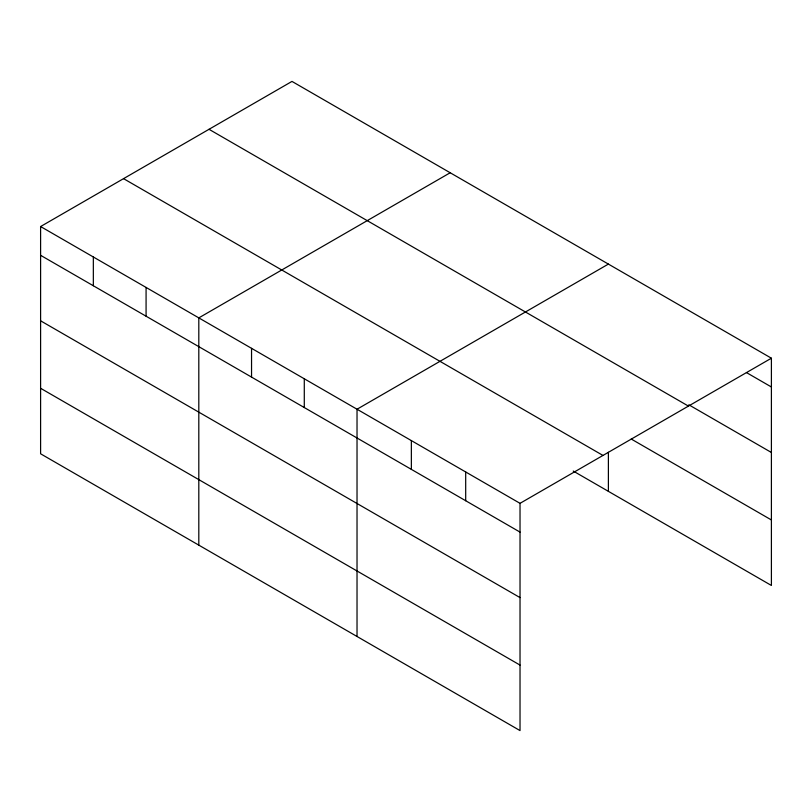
<?xml version="1.0" encoding="UTF-8"?>
<svg xmlns="http://www.w3.org/2000/svg" width="812" height="812" viewBox="0 0 812 812"><rect width="100%" height="100%" fill="white"/><g stroke="black" fill="none" stroke-linecap="round" stroke-linejoin="round"><path stroke-width="1.22" d="M573.242 471.051L771.4 585.462L771.4 358.204L291.975 81.413L40.6 226.538L40.6 453.796L520.025 730.587L520.025 503.338L40.6 226.538M450.183 172.753L198.808 317.888L198.808 545.136M608.391 264.093L357.026 409.228L357.026 636.476M520.025 503.338L771.4 358.204M746.411 372.546L771.4 386.979M688.809 404.792L771.4 452.477M209.019 129.301L688.444 406.101M631.218 439.028L771.4 519.954M123.556 178.65L602.981 455.441M40.6 255.313L520.025 532.104M40.6 320.811L520.025 597.602M40.6 388.288L520.025 665.089M608.391 452.304L608.391 491.351M465.692 471.965L465.692 500.73M411.359 440.601L411.359 469.366M304.287 378.778L304.287 407.543M251.547 348.328L251.547 377.103M146.079 287.438L146.079 316.203M93.339 256.988L93.339 285.753"/></g></svg>
